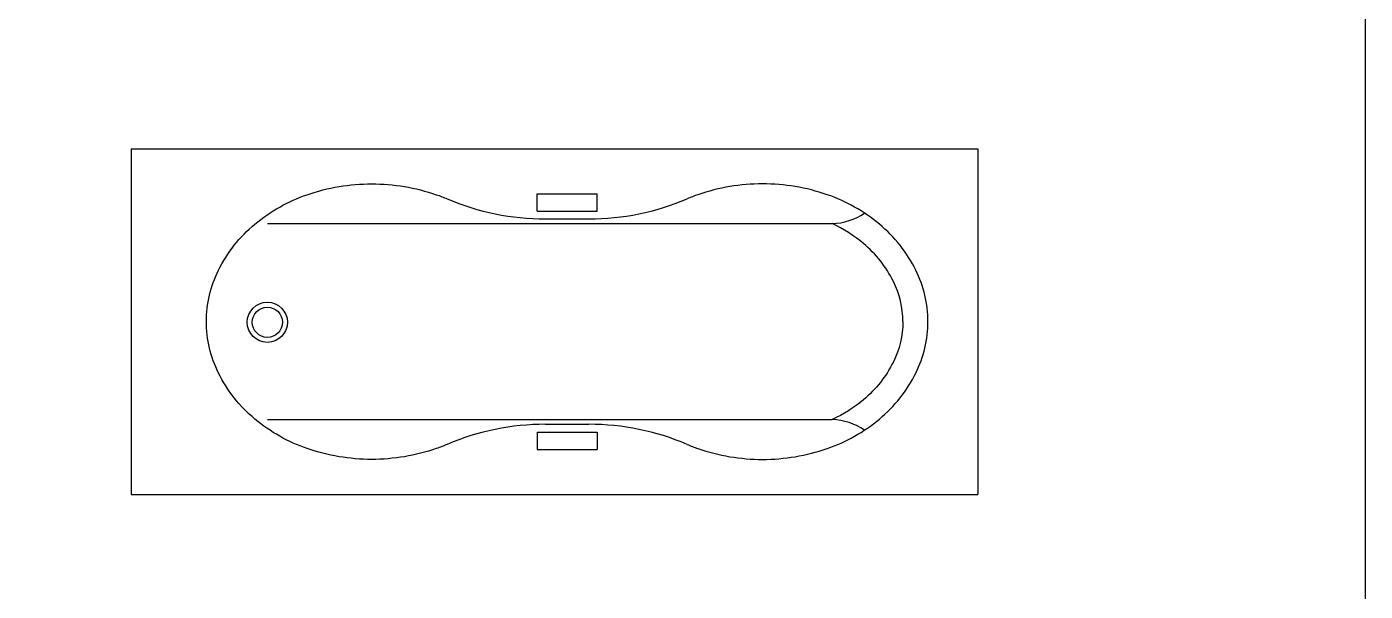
# Model space of a CAD drawing. Header units: centimetres. Extents: x 56177 to 99483, y 493 to 15482.
# Drawn here: x 60994.4 to 61261.6, y 3125.8 to 3238.5 of the extents above; entities that cross this region are included whole.
import ezdxf

# ---------------------------------------------------------------- set-up
doc = ezdxf.new("R2010")
doc.units = ezdxf.units.CM
doc.header["$MEASUREMENT"] = 0

# ---------------------------------------------------------------- blocks, each defined once
blk = doc.blocks.new('BA')
for p, q in [((-1.69, 0.69), (-1.69, 0)), ((-1.69, 0.69), (0, 0.69)), ((0, 0.69), (0, 0)), ((-0.88, 0.6), (-0.76, 0.6)), ((-0.88, 0.5656), (-0.88, 0.6)), ((-0.76, 0.5656), (-0.76, 0.6)), ((-0.88, 0.5656), (-0.76, 0.5656)), ((-1.4184, 0.5406), (-0.2912, 0.5406)), ((-0.8634, 0.55), (-0.7766, 0.55)), ((-1.4184, 0.1494), (-0.2912, 0.1494)), ((-0.8634, 0.14), (-0.7766, 0.14)), ((-0.88, 0.1244), (-0.76, 0.1244)), ((-0.88, 0.1244), (-0.88, 0.09)), ((-0.76, 0.1244), (-0.76, 0.09)), ((-0.88, 0.09), (-0.76, 0.09)), ((-1.69, 0), (0, 0))]:
    blk.add_line(p, q)
for points in [[(-1.0593, 0.1, -0.017567), (-1.0811, 0.0916, -0.083285), (-1.21, 0.07, -0.083285), (-1.3389, 0.0916, -0.09084), (-1.4433, 0.1505, -0.104065), (-1.5159, 0.2424, -0.115836), (-1.54, 0.345, -0.115836), (-1.5159, 0.4476, -0.104065), (-1.4433, 0.5395, -0.09084), (-1.3389, 0.5984, -0.083285), (-1.21, 0.62, -0.083285)], [(-1.21, 0.62, -0.083285), (-1.0811, 0.5984, -0.017567), (-1.0593, 0.59, -0.104065)], [(-0.5807, 0.1, 0.017567), (-0.5589, 0.0916, 0.083285), (-0.43, 0.07, 0.083285), (-0.3011, 0.0916, 0.09084), (-0.1967, 0.1505, 0.104065), (-0.1241, 0.2424, 0.115836), (-0.1, 0.345, 0.115836), (-0.1241, 0.4476, 0.104065), (-0.1967, 0.5395, 0.09084), (-0.3011, 0.5984, 0.083285), (-0.43, 0.62, 0.083285)], [(-0.43, 0.62, 0.083285), (-0.5589, 0.5984, 0.017567), (-0.5807, 0.59, 0.104065)], [(-0.15, 0.345, 0.115836), (-0.1689, 0.4254, 0.104065), (-0.2287, 0.501, 0.065664), (-0.2912, 0.5406, 0.083285)], [(-0.15, 0.345, -0.115836), (-0.1689, 0.2646, -0.104065), (-0.2287, 0.189, -0.065664), (-0.2912, 0.1494, -0.083285)]]:
    blk.add_lwpolyline(points, format="xyb")
for radius in [0.0401, 0.0301]:
    blk.add_circle((-1.4184, 0.3437), radius)
for centre, radius, start, end in [((-0.8634, 1.05), 0.5, 246.9307, 270), ((-0.7766, 1.05), 0.5, 270, 293.0693), ((-0.2958, 0.6656), 0.1251, 272.1151, 303.7148), ((-0.8634, -0.36), 0.5, 90, 113.0693), ((-0.7766, -0.36), 0.5, 66.9307, 90), ((-0.2958, 0.0244), 0.1251, 56.2852, 87.8849)]:
    blk.add_arc(centre, radius, start, end)
blk = doc.blocks.new('Bassine3')
blk.add_blockref('BA', (1.69, -0.69))

msp = doc.modelspace()

# ---------------------------------------------------------------- linework, layer by layer
msp.add_lwpolyline([(59655.5, 3571.83), (61261.57, 3571.83), (61261.57, 3013.12), (59655.5, 3013.12)], close=True)

# ---------------------------------------------------------------- block references
at = {"xscale": 100, "yscale": 100, "zscale": 100}
msp.add_blockref('Bassine3', (61015.28, 3214.11), dxfattribs=at)

doc.saveas('drawing.dxf')
